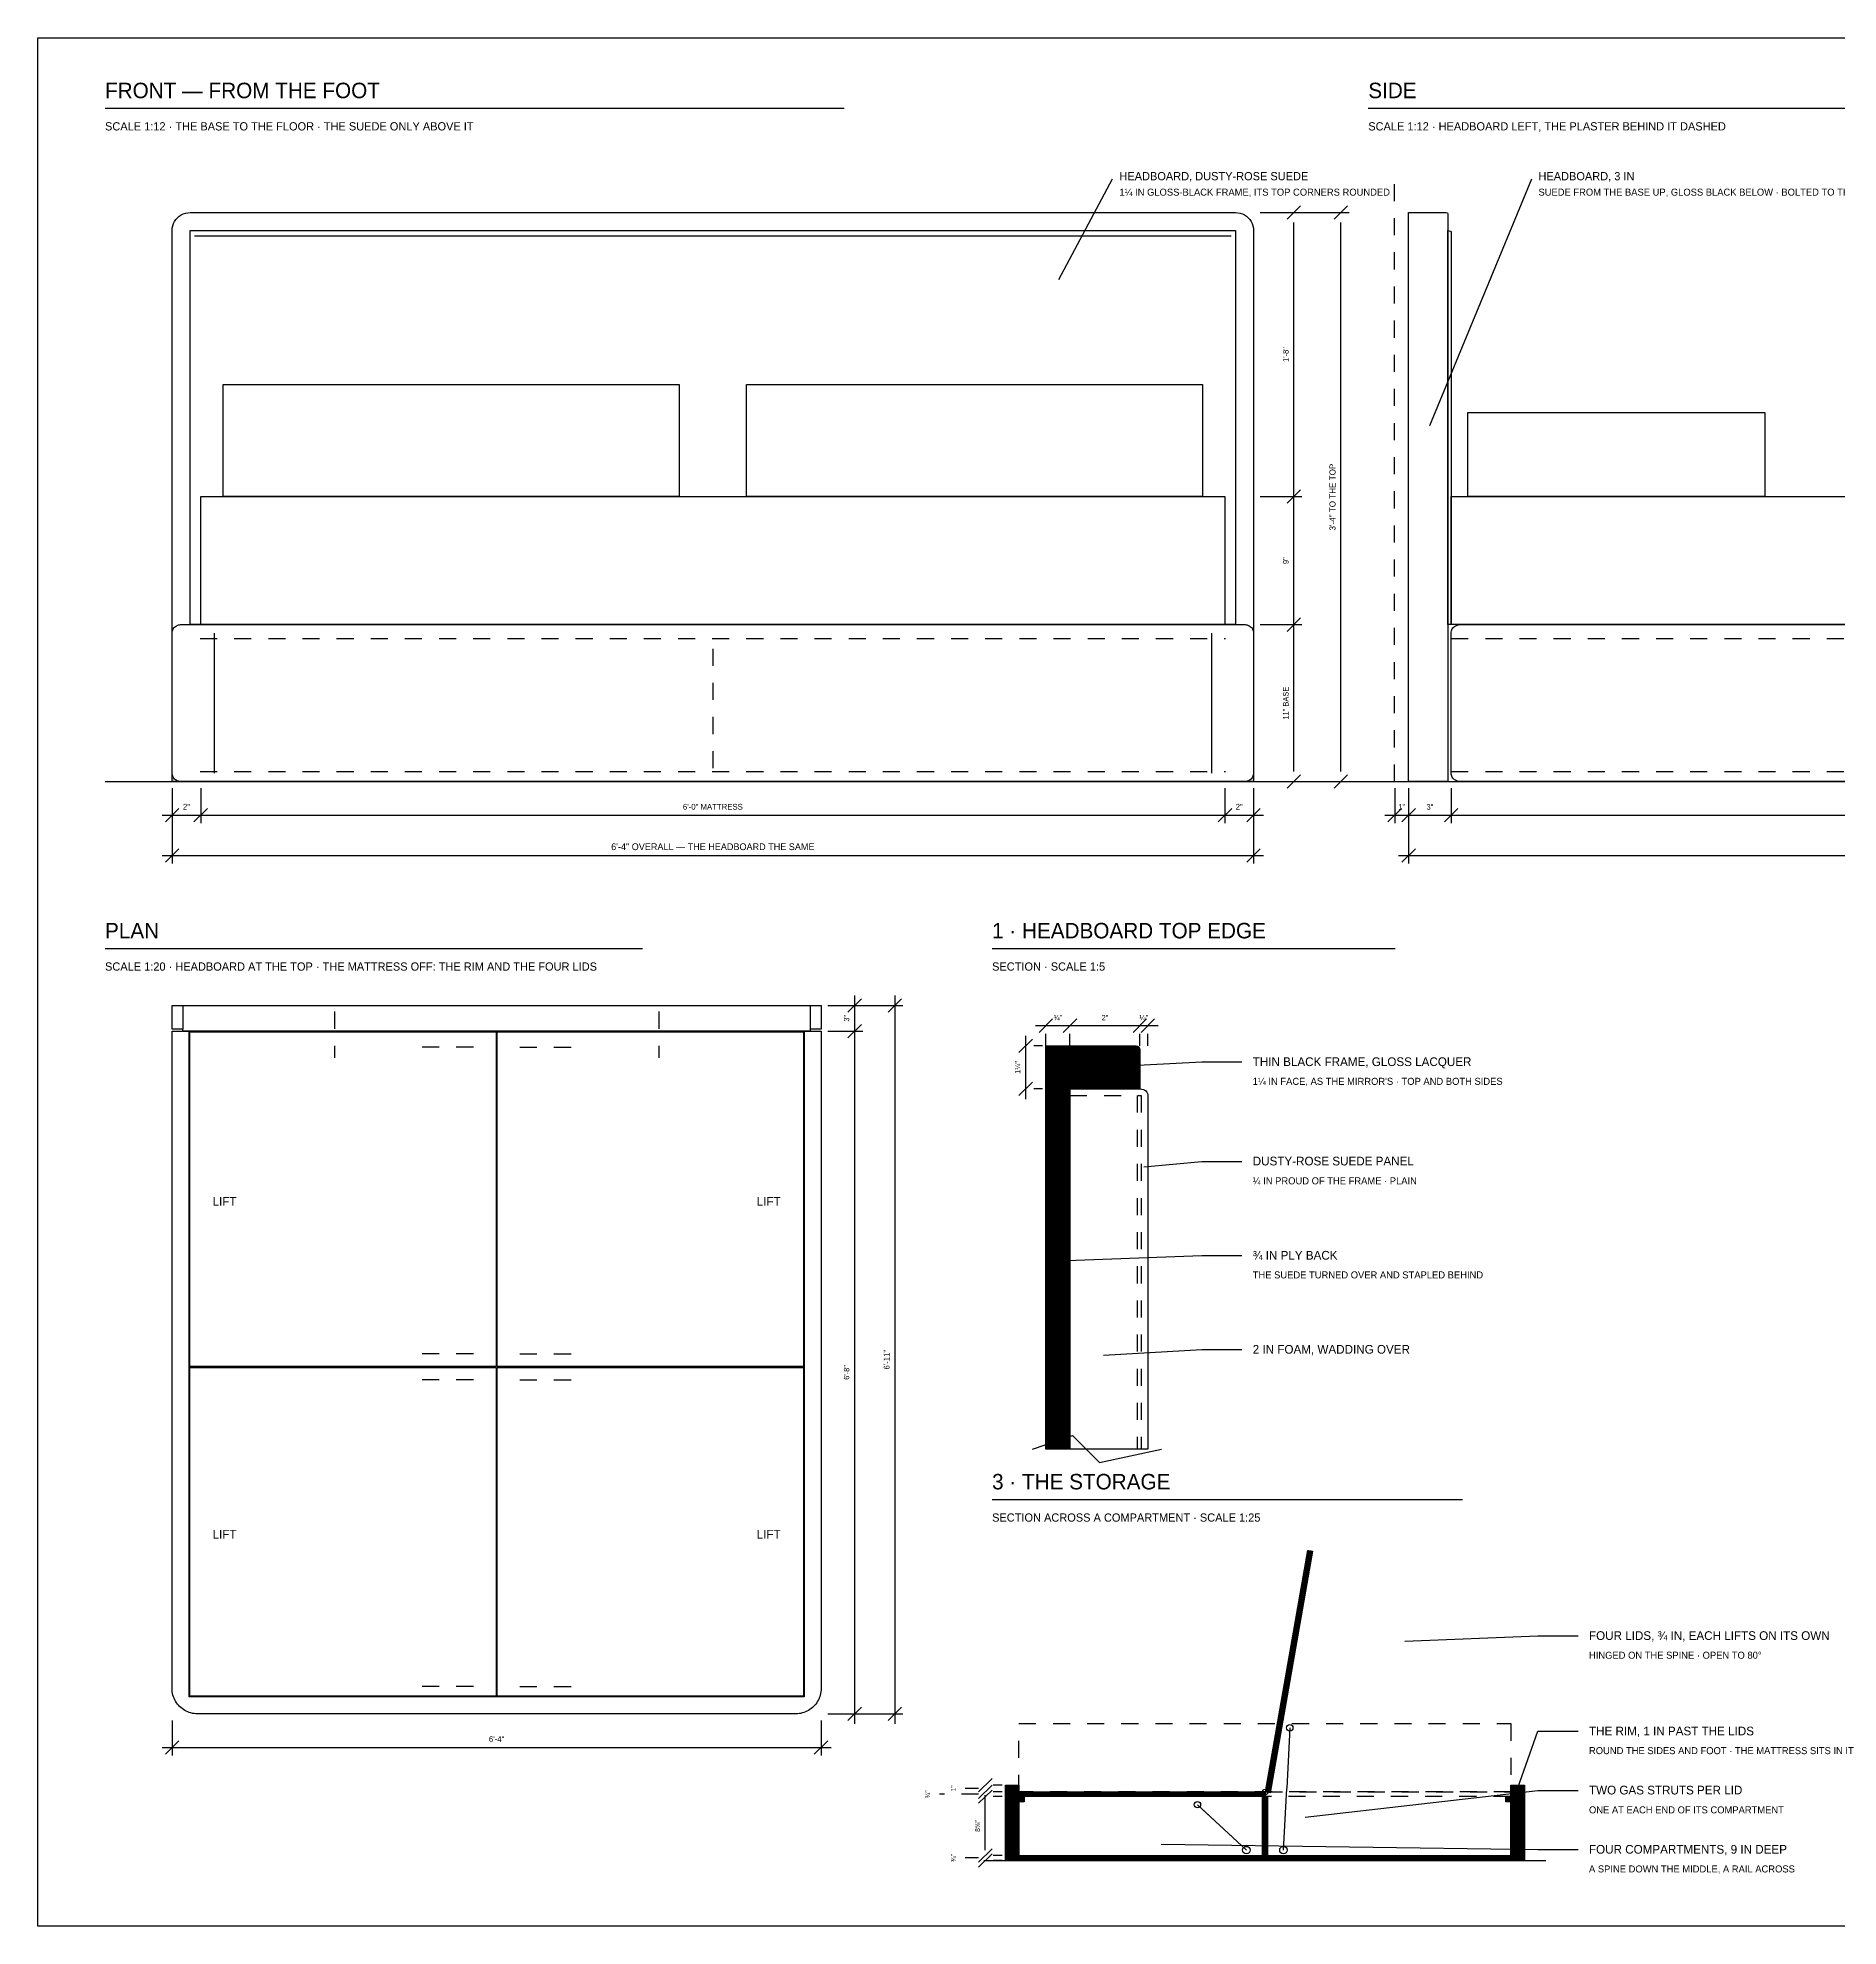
# Model space of a CAD drawing. Header units: inches. Extents: x 0.3 to 16.2, y 0.3 to 11.4.
# Drawn here: x 0.31 to 10.86, y 0.31 to 11.38 of the extents above; entities that cross this region are included whole.
import ezdxf
from ezdxf.enums import TextEntityAlignment as Align

# ---------------------------------------------------------------- set-up
doc = ezdxf.new("R2010")
doc.units = ezdxf.units.IN
doc.header["$LTSCALE"] = 0.009843
doc.header["$MEASUREMENT"] = 0
doc.linetypes.add('DASHED', pattern=[0.6, 0.5, -0.1])
for name, color, linetype in [('GEOMETRY', 7, 'Continuous'), ('HATCH', 8, 'Continuous'), ('TEXT', 7, 'Continuous')]:
    doc.layers.add(name, color=color, linetype=linetype)

msp = doc.modelspace()

# ---------------------------------------------------------------- hatches: boundary and pattern name
at = {"layer": 'HATCH'}
h = msp.add_hatch(dxfattribs=at)
h.set_pattern_fill('ANSI31', scale=0.01574803)
h.paths.add_polyline_path([(6.22, 5.472), (6.748, 5.472), (6.758, 5.471), (6.766, 5.467), (6.77, 5.459), (6.772, 5.449), (6.772, 5.22), (6.22, 5.22), (6.22, 5.472)])
h = msp.add_hatch(dxfattribs=at)
h.set_pattern_fill('ANSI31', scale=0.01574803)
h.paths.add_polyline_path([(6.22, 5.22), (6.362, 5.22), (6.362, 3.11), (6.22, 3.11), (6.22, 5.22)])
h = msp.add_hatch(dxfattribs=at)
h.set_pattern_fill('ANSI31', scale=0.01574803)
h.paths.add_polyline_path([(7.507, 1.102), (7.756, 2.517), (7.784, 2.512), (7.535, 1.097), (7.507, 1.102)])
h = msp.add_hatch(dxfattribs=at)
h.set_pattern_fill('ANSI31', scale=0.01574803)
h.paths.add_polyline_path([(5.984, 1.142), (6.063, 1.142), (6.063, 0.701), (5.984, 0.701), (5.984, 1.142)])
h = msp.add_hatch(dxfattribs=at)
h.set_pattern_fill('ANSI31', scale=0.01574803)
h.paths.add_polyline_path([(8.946, 1.142), (9.025, 1.142), (9.025, 0.701), (8.946, 0.701), (8.946, 1.142)])
h = msp.add_hatch(dxfattribs=at)
h.set_pattern_fill('ANSI31', scale=0.01574803)
h.paths.add_polyline_path([(6.063, 1.074), (6.094, 1.074), (6.094, 1.043), (6.063, 1.043), (6.063, 1.074)])
h = msp.add_hatch(dxfattribs=at)
h.set_pattern_fill('ANSI31', scale=0.01574803)
h.paths.add_polyline_path([(6.066, 1.102), (7.502, 1.102), (7.502, 1.074), (6.066, 1.074), (6.066, 1.102)])
h = msp.add_hatch(dxfattribs=at)
h.set_pattern_fill('ANSI31', scale=0.01574803)
h.paths.add_polyline_path([(7.491, 1.074), (7.519, 1.074), (7.519, 0.729), (7.491, 0.729), (7.491, 1.074)])
h = msp.add_hatch(dxfattribs=at)
h.set_pattern_fill('ANSI31', scale=0.01574803)
h.paths.add_polyline_path([(8.915, 1.074), (8.946, 1.074), (8.946, 1.043), (8.915, 1.043), (8.915, 1.074)])
h = msp.add_hatch(dxfattribs=at)
h.set_pattern_fill('ANSI31', scale=0.01574803)
h.paths.add_polyline_path([(6.063, 0.729), (8.946, 0.729), (8.946, 0.701), (6.063, 0.701), (6.063, 0.729)])

# ---------------------------------------------------------------- linework, layer by layer
at = {"layer": 'GEOMETRY'}
for p, q in [((0.709, 10.965), (5.039, 10.965)), ((8.11, 10.965), (12.441, 10.965)), ((6.297, 9.961), (6.612, 10.551)), ((8.471, 9.107), (9.068, 10.551)), ((7.477, 10.354), (7.721, 10.354)), ((7.477, 10.354), (7.997, 10.354)), ((7.635, 10.315), (7.713, 10.394)), ((7.674, 7.08), (7.674, 10.295)), ((7.91, 10.315), (7.989, 10.394)), ((7.95, 7.08), (7.95, 10.295)), ((1.234, 10.217), (7.306, 10.217)), ((7.477, 8.691), (7.721, 8.691)), ((7.635, 8.652), (7.713, 8.73)), ((7.635, 7.9), (7.713, 7.979)), ((1.348, 7.89), (1.348, 7.07)), ((7.192, 7.89), (7.192, 7.07)), ((7.477, 7.94), (7.721, 7.94)), ((0.709, 7.021), (7.831, 7.021)), ((1.102, 6.981), (1.102, 6.777)), ((1.102, 6.981), (1.102, 6.541)), ((1.27, 6.981), (1.27, 6.777)), ((7.27, 6.981), (7.27, 6.777)), ((7.438, 6.981), (7.438, 6.777)), ((7.438, 6.981), (7.438, 6.541)), ((7.477, 7.021), (7.721, 7.021)), ((7.477, 7.021), (7.997, 7.021)), ((7.635, 6.981), (7.713, 7.06)), ((7.91, 6.981), (7.989, 7.06)), ((7.953, 7.021), (15.656, 7.021)), ((8.265, 6.981), (8.265, 6.777)), ((8.346, 6.981), (8.346, 6.777)), ((8.346, 6.981), (8.346, 6.541)), ((8.596, 6.981), (8.596, 6.777)), ((1.063, 6.785), (1.142, 6.863)), ((1.23, 6.785), (1.309, 6.863)), ((7.231, 6.785), (7.31, 6.863)), ((7.398, 6.785), (7.477, 6.863)), ((8.225, 6.785), (8.304, 6.863)), ((8.307, 6.785), (8.386, 6.863)), ((8.556, 6.785), (8.635, 6.863)), ((1.043, 6.824), (7.497, 6.824)), ((8.206, 6.824), (15.322, 6.824)), ((1.043, 6.588), (7.497, 6.588)), ((1.063, 6.548), (1.142, 6.627)), ((7.398, 6.548), (7.477, 6.627)), ((8.287, 6.588), (15.322, 6.588)), ((8.307, 6.548), (8.386, 6.627)), ((0.709, 6.043), (3.858, 6.043)), ((5.906, 6.043), (8.268, 6.043)), ((5.1, 5.768), (5.1, 1.5)), ((5.337, 5.768), (5.337, 1.5)), ((4.943, 5.709), (5.148, 5.709)), ((4.943, 5.709), (5.384, 5.709)), ((5.061, 5.669), (5.14, 5.748)), ((5.297, 5.669), (5.376, 5.748)), ((4.943, 5.559), (5.148, 5.559)), ((5.061, 5.52), (5.14, 5.598)), ((6.102, 5.531), (6.102, 5.161)), ((6.161, 5.591), (6.878, 5.591)), ((6.181, 5.551), (6.26, 5.63)), ((6.22, 5.472), (6.22, 5.543)), ((6.323, 5.551), (6.402, 5.63)), ((6.362, 5.472), (6.362, 5.543)), ((6.732, 5.551), (6.811, 5.63)), ((6.772, 5.472), (6.772, 5.543)), ((6.78, 5.551), (6.858, 5.63)), ((6.819, 5.472), (6.819, 5.543)), ((6.063, 5.433), (6.142, 5.512)), ((6.201, 5.472), (6.15, 5.472)), ((6.063, 5.181), (6.142, 5.26)), ((6.201, 5.22), (6.15, 5.22)), ((5.906, 2.815), (8.661, 2.815)), ((4.943, 1.559), (5.148, 1.559)), ((4.943, 1.559), (5.384, 1.559)), ((5.061, 1.52), (5.14, 1.598)), ((5.297, 1.52), (5.376, 1.598)), ((1.102, 1.52), (1.102, 1.315)), ((4.904, 1.52), (4.904, 1.315)), ((7.65, 1.477), (7.632, 1.123)), ((1.043, 1.362), (4.963, 1.362)), ((1.063, 1.323), (1.142, 1.402)), ((4.864, 1.323), (4.943, 1.402)), ((5.827, 1.102), (5.906, 1.181)), ((5.827, 1.063), (5.906, 1.142)), ((5.827, 1.035), (5.906, 1.113)), ((5.965, 1.142), (5.913, 1.142)), ((7.613, 0.761), (7.632, 1.122)), ((5.866, 0.76), (5.866, 1.083)), ((5.965, 1.102), (5.913, 1.102)), ((5.965, 1.074), (5.913, 1.074)), ((7.109, 1.027), (7.369, 0.786)), ((7.396, 0.761), (7.13, 1.007)), ((5.827, 0.69), (5.906, 0.769)), ((5.827, 0.661), (5.906, 0.74)), ((5.858, 0.701), (9.151, 0.701)), ((5.965, 0.729), (5.913, 0.729)), ((5.965, 0.701), (5.913, 0.701))]:
    msp.add_line(p, q, dxfattribs=at)
at = {"layer": 'GEOMETRY', "linetype": 'DASHED'}
for p, q in [((8.264, 7.021), (8.264, 10.617)), ((1.266, 7.858), (7.274, 7.858)), ((8.596, 7.858), (15.095, 7.858)), ((4.27, 7.799), (4.27, 7.08)), ((1.266, 7.08), (7.274, 7.08)), ((8.596, 7.08), (15.095, 7.08)), ((2.053, 5.673), (2.053, 5.402)), ((3.953, 5.673), (3.953, 5.402)), ((3.003, 5.559), (3.003, 1.659)), ((2.867, 5.465), (2.508, 5.465)), ((3.139, 5.465), (3.498, 5.465)), ((2.867, 3.668), (2.508, 3.668)), ((3.139, 3.668), (3.498, 3.668)), ((2.867, 3.515), (2.508, 3.515)), ((3.139, 3.515), (3.498, 3.515)), ((2.867, 1.719), (2.508, 1.719)), ((3.139, 1.719), (3.498, 1.719)), ((5.827, 1.122), (5.748, 1.122)), ((5.827, 1.088), (5.598, 1.088)), ((5.827, 0.715), (5.748, 0.715))]:
    msp.add_line(p, q, dxfattribs=at)
at = {"layer": 'GEOMETRY'}
for points in [[(0.315, 11.378), (16.22, 11.378), (16.22, 0.315), (0.315, 0.315), (0.315, 11.378)], [(1.207, 10.354), (7.333, 10.354)], [(8.346, 10.354), (8.566, 10.354)], [(8.576, 10.344), (8.576, 7.021), (8.346, 7.021), (8.346, 10.354)], [(1.102, 7.021), (1.102, 10.249)], [(7.438, 10.249), (7.438, 7.021), (1.102, 7.021)], [(1.207, 10.249), (7.333, 10.249), (7.333, 7.94), (1.207, 7.94), (1.207, 10.249)], [(8.576, 10.249), (8.576, 10.249)], [(8.596, 10.23), (8.596, 7.94), (8.576, 7.94), (8.576, 10.249)], [(1.401, 9.347), (4.073, 9.347), (4.073, 8.691), (1.401, 8.691), (1.401, 9.347)], [(4.467, 9.347), (7.139, 9.347), (7.139, 8.691), (4.467, 8.691), (4.467, 9.347)], [(8.694, 9.183), (10.433, 9.183), (10.433, 8.691), (8.694, 8.691), (8.694, 9.183)], [(1.27, 8.691), (7.27, 8.691), (7.27, 7.94), (1.27, 7.94), (1.27, 8.691)], [(8.596, 8.691), (15.095, 8.691), (15.095, 7.94), (8.596, 7.94), (8.596, 8.691)], [(1.102, 7.07), (1.102, 7.89)], [(1.152, 7.94), (7.388, 7.94)], [(7.438, 7.89), (7.438, 7.07)], [(8.596, 7.07), (8.596, 7.89)], [(8.645, 7.94), (15.213, 7.94)], [(7.388, 7.021), (1.152, 7.021)], [(15.213, 7.021), (8.645, 7.021)], [(1.102, 5.709), (4.904, 5.709), (4.904, 5.571), (4.841, 5.571), (4.841, 5.559), (1.165, 5.559), (1.165, 5.571), (1.102, 5.571), (1.102, 5.709)], [(1.165, 5.709), (1.165, 5.571)], [(4.841, 5.709), (4.841, 5.571)], [(1.102, 5.559), (4.904, 5.559), (4.904, 1.707)], [(1.102, 1.707), (1.102, 5.559)], [(1.201, 5.559), (4.805, 5.559), (4.805, 1.659), (1.201, 1.659), (1.201, 5.559)], [(1.205, 5.555), (3, 5.555), (3, 3.594), (1.205, 3.594), (1.205, 5.555)], [(3.006, 5.555), (4.801, 5.555), (4.801, 3.594), (3.006, 3.594), (3.006, 5.555)], [(6.22, 5.472), (6.748, 5.472)], [(6.772, 5.449), (6.772, 5.22), (6.22, 5.22), (6.22, 5.472)], [(6.496, 5.346), (7.134, 5.378), (7.37, 5.378)], [(6.22, 5.22), (6.362, 5.22), (6.362, 3.11), (6.22, 3.11), (6.22, 5.22)], [(6.362, 5.22), (6.772, 5.22)], [(6.819, 5.173), (6.819, 3.11), (6.362, 3.11), (6.362, 5.22)], [(6.795, 4.764), (7.134, 4.795), (7.37, 4.795)], [(6.291, 4.213), (7.134, 4.244), (7.37, 4.244)], [(6.559, 3.661), (7.134, 3.693), (7.37, 3.693)], [(1.205, 3.589), (3, 3.589), (3, 1.663), (1.205, 1.663), (1.205, 3.589)], [(3.006, 3.589), (4.801, 3.589), (4.801, 1.663), (3.006, 1.663), (3.006, 3.589)], [(6.142, 3.11), (6.378, 3.189), (6.535, 3.031), (6.898, 3.11)], [(7.507, 1.102), (7.756, 2.517), (7.784, 2.512), (7.535, 1.097), (7.507, 1.102)], [(8.324, 1.984), (9.104, 2.016), (9.34, 2.016)], [(4.756, 1.559), (1.25, 1.559)], [(8.986, 1.126), (9.104, 1.457), (9.34, 1.457)], [(5.984, 1.142), (6.063, 1.142), (6.063, 0.701), (5.984, 0.701), (5.984, 1.142)], [(7.741, 0.953), (9.104, 1.11), (9.34, 1.11)], [(8.946, 1.142), (9.025, 1.142), (9.025, 0.701), (8.946, 0.701), (8.946, 1.142)], [(6.063, 1.074), (6.094, 1.074), (6.094, 1.043), (6.063, 1.043), (6.063, 1.074)], [(6.066, 1.102), (7.502, 1.102), (7.502, 1.074), (6.066, 1.074), (6.066, 1.102)], [(7.491, 1.074), (7.519, 1.074), (7.519, 0.729), (7.491, 0.729), (7.491, 1.074)], [(8.915, 1.074), (8.946, 1.074), (8.946, 1.043), (8.915, 1.043), (8.915, 1.074)], [(6.896, 0.795), (9.104, 0.764), (9.34, 0.764)], [(6.063, 0.729), (8.946, 0.729), (8.946, 0.701), (6.063, 0.701), (6.063, 0.729)]]:
    msp.add_lwpolyline(points, dxfattribs=at)
at = {"layer": 'GEOMETRY', "linetype": 'DASHED'}
for points in [[(6.362, 5.181), (6.78, 5.181), (6.78, 3.11)], [(6.756, 5.181), (6.756, 3.11)], [(6.063, 1.502), (8.946, 1.502), (8.946, 1.102), (6.063, 1.102), (6.063, 1.502)], [(7.507, 1.102), (8.943, 1.102), (8.943, 1.074), (7.507, 1.074), (7.507, 1.102)]]:
    msp.add_lwpolyline(points, dxfattribs=at)
at = {"layer": 'GEOMETRY'}
for centre, radius in [((7.65, 1.477), 0.0189), ((7.507, 1.102), 0.0157), ((7.109, 1.027), 0.0189), ((7.396, 0.761), 0.022), ((7.613, 0.761), 0.022)]:
    msp.add_circle(centre, radius, dxfattribs=at)
for points in [[(1.102, 10.249), (1.102, 10.268), (1.107, 10.286), (1.116, 10.302), (1.126, 10.318), (1.139, 10.331), (1.155, 10.34), (1.171, 10.349), (1.189, 10.354), (1.207, 10.354)], [(7.333, 10.354), (7.351, 10.354), (7.369, 10.349), (7.385, 10.34), (7.401, 10.331), (7.414, 10.318), (7.424, 10.302), (7.433, 10.286), (7.438, 10.268), (7.438, 10.249)], [(1.102, 7.89), (1.102, 7.899), (1.105, 7.908), (1.109, 7.915), (1.113, 7.923), (1.119, 7.929), (1.127, 7.933), (1.134, 7.937), (1.143, 7.94), (1.152, 7.94)], [(7.388, 7.94), (7.397, 7.94), (7.406, 7.937), (7.413, 7.933), (7.421, 7.929), (7.427, 7.923), (7.431, 7.915), (7.435, 7.908), (7.438, 7.899), (7.438, 7.89)], [(8.596, 7.89), (8.596, 7.899), (8.598, 7.908), (8.602, 7.915), (8.607, 7.923), (8.613, 7.929), (8.62, 7.933), (8.628, 7.937), (8.636, 7.94), (8.645, 7.94)], [(1.152, 7.021), (1.143, 7.021), (1.134, 7.023), (1.127, 7.028), (1.119, 7.032), (1.113, 7.038), (1.109, 7.046), (1.105, 7.053), (1.102, 7.062), (1.102, 7.07)], [(7.438, 7.07), (7.438, 7.062), (7.435, 7.053), (7.431, 7.046), (7.427, 7.038), (7.421, 7.032), (7.413, 7.028), (7.406, 7.023), (7.397, 7.021), (7.388, 7.021)], [(8.645, 7.021), (8.636, 7.021), (8.628, 7.023), (8.62, 7.028), (8.613, 7.032), (8.607, 7.038), (8.602, 7.046), (8.598, 7.053), (8.596, 7.062), (8.596, 7.07)], [(1.25, 1.559), (1.224, 1.559), (1.199, 1.566), (1.176, 1.579), (1.154, 1.592), (1.135, 1.61), (1.122, 1.633), (1.109, 1.655), (1.102, 1.681), (1.102, 1.707)], [(4.904, 1.707), (4.904, 1.681), (4.897, 1.655), (4.884, 1.633), (4.871, 1.61), (4.852, 1.592), (4.83, 1.579), (4.807, 1.566), (4.782, 1.559), (4.756, 1.559)]]:
    msp.add_open_spline(points, degree=3, knots=[0, 0, 0, 0, 1, 1, 1, 2, 2, 2, 3, 3, 3, 3], dxfattribs=at)
for points in [[(8.566, 10.354), (8.573, 10.354), (8.576, 10.351), (8.576, 10.344)], [(8.576, 10.249), (8.589, 10.249), (8.596, 10.243), (8.596, 10.23)], [(6.748, 5.472), (6.764, 5.472), (6.772, 5.465), (6.772, 5.449)], [(6.772, 5.22), (6.803, 5.22), (6.819, 5.205), (6.819, 5.173)]]:
    msp.add_open_spline(points, degree=3, dxfattribs=at)

# ---------------------------------------------------------------- texts
at = {"layer": 'TEXT'}
for s, height, p in [('FRONT — FROM THE FOOT', 0.09071, (0.709, 11.024)), ('SIDE', 0.0907, (8.11, 11.024)), ('SCALE 1:12 · THE BASE TO THE FLOOR · THE SUEDE ONLY ABOVE IT', 0.04819, (0.709, 10.835)), ('SCALE 1:12 · HEADBOARD LEFT, THE PLASTER BEHIND IT DASHED', 0.04819, (8.11, 10.835)), ('HEADBOARD, DUSTY-ROSE SUEDE', 0.04819, (6.652, 10.543)), ('HEADBOARD, 3 IN', 0.04819, (9.107, 10.543)), ('1¼ IN GLOSS-BLACK FRAME, ITS TOP CORNERS ROUNDED', 0.0411, (6.652, 10.453)), ('SUEDE FROM THE BASE UP, GLOSS BLACK BELOW · BOLTED TO THE BASE — DETAIL 2', 0.0411, (9.107, 10.453)), ('PLAN', 0.0907, (0.709, 6.102)), ('1 · HEADBOARD TOP EDGE', 0.09071, (5.906, 6.102)), ('SCALE 1:20 · HEADBOARD AT THE TOP · THE MATTRESS OFF: THE RIM AND THE FOUR LIDS', 0.04819, (0.709, 5.913)), ('SECTION · SCALE 1:5', 0.04819, (5.906, 5.913)), ('THIN BLACK FRAME, GLOSS LACQUER', 0.05102, (7.433, 5.354)), ("1¼ IN FACE, AS THE MIRROR'S · TOP AND BOTH SIDES", 0.0411, (7.433, 5.244)), ('DUSTY-ROSE SUEDE PANEL', 0.05102, (7.433, 4.772)), ('¼ IN PROUD OF THE FRAME · PLAIN', 0.0411, (7.433, 4.661)), ('LIFT', 0.051, (1.339, 4.536)), ('¾ IN PLY BACK', 0.05102, (7.433, 4.22)), ('THE SUEDE TURNED OVER AND STAPLED BEHIND', 0.0411, (7.433, 4.11)), ('2 IN FOAM, WADDING OVER', 0.05102, (7.433, 3.669)), ('3 · THE STORAGE', 0.09071, (5.906, 2.874)), ('SECTION ACROSS A COMPARTMENT · SCALE 1:25', 0.04819, (5.906, 2.685)), ('LIFT', 0.051, (1.339, 2.586)), ('FOUR LIDS, ¾ IN, EACH LIFTS ON ITS OWN', 0.05102, (9.403, 1.992)), ('HINGED ON THE SPINE · OPEN TO 80°', 0.0411, (9.403, 1.882)), ('THE RIM, 1 IN PAST THE LIDS', 0.05102, (9.403, 1.433)), ('ROUND THE SIDES AND FOOT · THE MATTRESS SITS IN IT', 0.0411, (9.403, 1.323)), ('TWO GAS STRUTS PER LID', 0.05102, (9.403, 1.087)), ('ONE AT EACH END OF ITS COMPARTMENT', 0.0411, (9.403, 0.976)), ('FOUR COMPARTMENTS, 9 IN DEEP', 0.05102, (9.403, 0.74)), ('A SPINE DOWN THE MIDDLE, A RAIL ACROSS', 0.0411, (9.403, 0.63))]:
    msp.add_text(s, height=height, dxfattribs=at).set_placement(p)
for s, height, p in [('1\'-8"', 0.0326, (7.643, 9.522)), ('3\'-4" TO THE TOP', 0.03543, (7.918, 8.687)), ('9"', 0.0326, (7.643, 8.315)), ('11" BASE', 0.0326, (7.643, 7.48)), ('3"', 0.0312, (5.069, 5.634)), ('1¼"', 0.0312, (6.071, 5.346)), ('6\'-11"', 0.034, (5.305, 3.634)), ('6\'-8"', 0.0312, (5.069, 3.559)), ('¾"', 0.0283, (5.543, 1.088)), ('1"', 0.0283, (5.693, 1.122)), ('8⅝"', 0.0283, (5.835, 0.902)), ('¾"', 0.0283, (5.693, 0.715))]:
    msp.add_text(s, height=height, rotation=90, dxfattribs=at).set_placement(p, align=Align.CENTER)
for s, height, p in [('2"', 0.034, (1.186, 6.856)), ('6\'-0" MATTRESS', 0.03402, (4.27, 6.856)), ('2"', 0.034, (7.354, 6.856)), ('1"', 0.0326, (8.306, 6.856)), ('3"', 0.0326, (8.471, 6.856)), ('6\'-4" OVERALL — THE HEADBOARD THE SAME', 0.03969, (4.27, 6.619)), ('¾"', 0.0312, (6.291, 5.622)), ('2"', 0.0312, (6.567, 5.622)), ('¼"', 0.0312, (6.795, 5.622)), ('6\'-4"', 0.034, (3.003, 1.394))]:
    msp.add_text(s, height=height, dxfattribs=at).set_placement(p, align=Align.CENTER)
for p in [(4.667, 4.536), (4.667, 2.586)]:
    msp.add_text('LIFT', height=0.051, dxfattribs=at).set_placement(p, align=Align.RIGHT)

doc.saveas('drawing.dxf')
